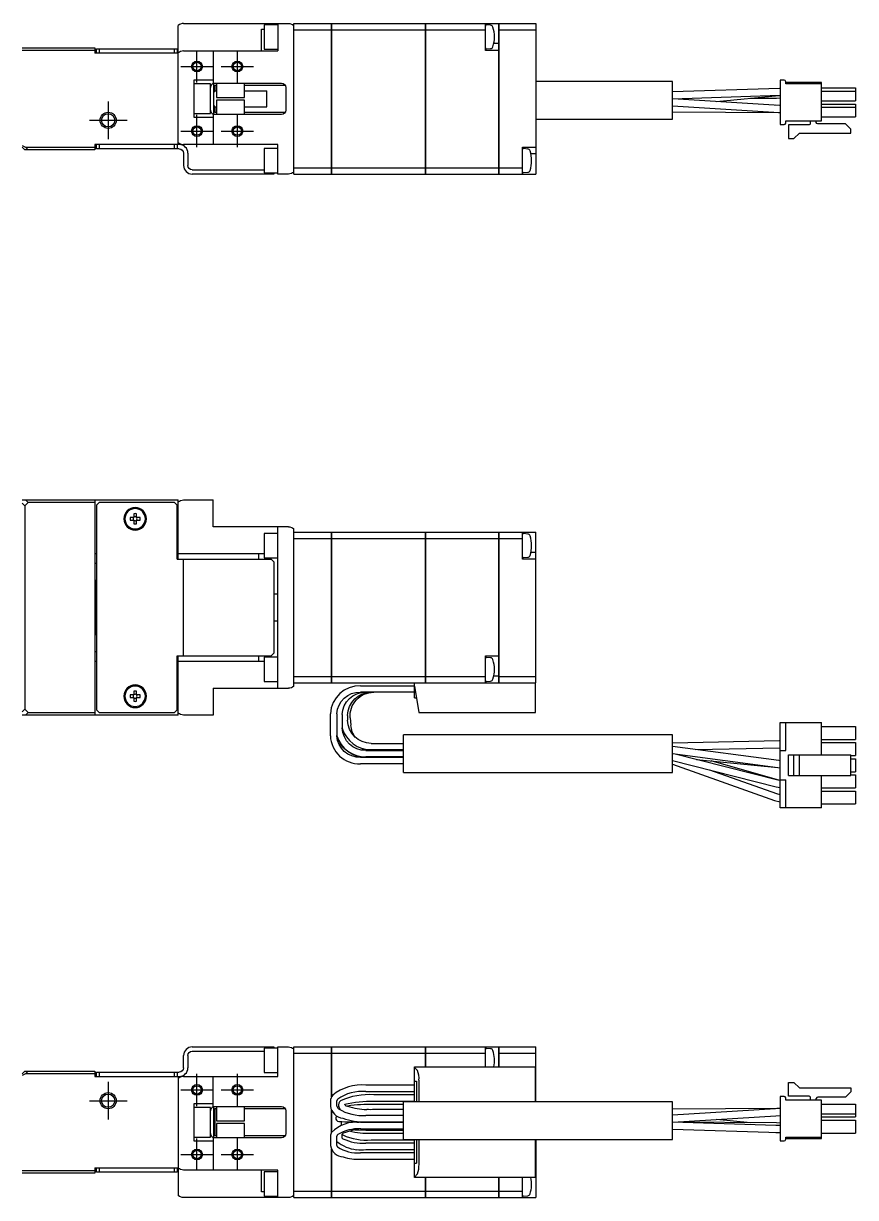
# Model space of a CAD drawing. Extents: x 0 to 725, y -8 to 228.
# Drawn here: x 181.1 to 335.7, y 10 to 228.2 of the extents above; entities that cross this region are included whole.
import ezdxf

# ---------------------------------------------------------------- set-up
doc = ezdxf.new("R2010")
doc.units = 0
doc.header["$LTSCALE"] = 0.5
doc.linetypes.add('CENTER', pattern=[50.8, 31.75, -6.35, 6.35, -6.35])
for name, color, linetype in [('MSM_CENTER', 1, 'CENTER'), ('MSM_CONTINUOUS', 7, 'CONTINUOUS'), ('MSM_NARROW', 5, 'CONTINUOUS')]:
    doc.layers.add(name, color=color, linetype=linetype)

msp = doc.modelspace()

# ---------------------------------------------------------------- linework, layer by layer
at = {"layer": 'MSM_CENTER'}
for p, q in [((213.33, 217.25), (213.33, 223.25)), ((220.83, 217.25), (220.83, 223.25)), ((210.33, 220.25), (216.33, 220.25)), ((217.83, 220.25), (223.83, 220.25)), ((196.83, 213.75), (196.83, 206.75)), ((193.33, 210.25), (200.33, 210.25)), ((213.33, 205.25), (213.33, 211.25)), ((220.83, 205.25), (220.83, 211.25)), ((210.33, 208.25), (216.33, 208.25)), ((217.83, 208.25), (223.83, 208.25)), ((213.33, 27), (213.33, 33)), ((220.83, 27), (220.83, 33)), ((196.83, 31.5), (196.83, 24.5)), ((210.33, 30), (216.33, 30)), ((217.83, 30), (223.83, 30)), ((193.33, 28), (200.33, 28)), ((213.33, 15), (213.33, 21)), ((220.83, 15), (220.83, 21)), ((210.33, 18), (216.33, 18)), ((217.83, 18), (223.83, 18))]:
    msp.add_line(p, q, dxfattribs=at)
at = {"layer": 'MSM_CONTINUOUS'}
for p, q in [((209.83, 222.77), (209.83, 227.87)), ((210.83, 228.25), (230.33, 228.25)), ((225.33, 227.2), (225.83, 227.2)), ((225.33, 223.15), (225.33, 227.2)), ((225.83, 228), (225.83, 223.5)), ((228.33, 228), (225.83, 228)), ((228.33, 228.25), (228.33, 223.15)), ((231.33, 200.25), (231.33, 228.25)), ((231.33, 228.25), (238.32, 228.25)), ((231.33, 227.09), (238.32, 227.09)), ((238.32, 200.25), (238.32, 228.25)), ((238.33, 228.24), (238.32, 228.24)), ((238.33, 227.08), (238.32, 227.08)), ((238.33, 228.25), (238.33, 200.25)), ((238.33, 228.25), (255.82, 228.25)), ((238.33, 227.09), (255.82, 227.09)), ((255.82, 200.25), (255.82, 228.25)), ((255.83, 228.24), (255.82, 228.24)), ((255.83, 227.08), (255.82, 227.08)), ((255.83, 228.25), (255.83, 200.25)), ((255.83, 228.25), (269.43, 228.25)), ((255.83, 227.09), (266.93, 227.09)), ((266.93, 223.25), (266.93, 228.25)), ((267.91, 227.91), (267.15, 227.98)), ((269.43, 200.25), (269.43, 228.25)), ((269.43, 228.24), (269.44, 228.24)), ((269.43, 227.08), (269.44, 227.08)), ((269.44, 228.25), (269.44, 200.25)), ((269.44, 228.25), (276.33, 228.25)), ((269.44, 227.09), (276.33, 227.09)), ((276.33, 228.25), (276.33, 200.25)), ((180.83, 223.75), (194.33, 223.75)), ((194.33, 223.25), (180.83, 223.25)), ((194.33, 223.75), (194.33, 222.75)), ((209.83, 222.75), (194.33, 222.75)), ((194.63, 222.75), (194.63, 223.55)), ((194.63, 223.55), (209.63, 223.55)), ((195.13, 223.55), (195.13, 222.75)), ((209.13, 222.75), (209.13, 223.55)), ((209.63, 223.55), (209.63, 222.75)), ((209.83, 205.75), (209.83, 222.75)), ((210.83, 223.15), (228.33, 223.15)), ((216.33, 223.15), (216.33, 217.12)), ((225.83, 223.5), (228.33, 223.5)), ((269.43, 223.25), (266.93, 223.25)), ((267.15, 223.52), (267.91, 223.59)), ((269.43, 224.5), (268.5, 224.5)), ((212.83, 217.75), (216.33, 217.75)), ((212.83, 210.75), (212.83, 217.75)), ((215.83, 217), (212.83, 217)), ((215.83, 211.5), (215.83, 217)), ((216.33, 217.12), (216.42, 217.12)), ((216.34, 217.1), (216.42, 217.12)), ((216.43, 211.37), (216.43, 217.13)), ((216.63, 216.75), (216.43, 216.55)), ((216.63, 217.15), (229.03, 217.15)), ((216.63, 216.75), (216.63, 215.75)), ((216.93, 216.75), (216.63, 216.75)), ((216.93, 217.15), (216.93, 214.5)), ((222.13, 214.5), (222.13, 217.15)), ((229.72, 216.75), (222.13, 216.75)), ((229.83, 216.35), (229.83, 212.15)), ((301.73, 217.48), (276.33, 217.48)), ((301.73, 210.48), (301.73, 217.48)), ((321.61, 216.19), (301.73, 215.55)), ((321.73, 216.2), (321.61, 216.19)), ((322.45, 217.72), (321.73, 217.72)), ((321.73, 217.72), (321.73, 209.44)), ((322.75, 217.01), (322.75, 217.42)), ((329.38, 217.26), (322.75, 217.26)), ((329.38, 217.01), (322.75, 217.01)), ((329.38, 210.15), (329.38, 217.26)), ((329.38, 216.28), (335.73, 216.28)), ((335.73, 216.28), (335.73, 213.88)), ((216.43, 215.38), (216.63, 215.75)), ((216.63, 215.75), (216.93, 215.75)), ((216.93, 214.5), (222.13, 214.5)), ((216.93, 214), (216.93, 211.35)), ((222.13, 214), (216.93, 214)), ((222.13, 215.75), (226.33, 215.75)), ((222.13, 211.35), (222.13, 214)), ((226.33, 212.75), (226.33, 215.75)), ((301.73, 214.25), (321.66, 214.9)), ((321.61, 213.01), (301.75, 214.25)), ((309.88, 213.74), (321.45, 214.87)), ((316.21, 214.36), (321.06, 214.39)), ((321.06, 214.39), (321.73, 214.4)), ((321.45, 214.87), (321.73, 214.89)), ((321.66, 214.9), (321.73, 214.9)), ((329.38, 215.68), (335.73, 215.68)), ((216.63, 212.75), (216.43, 213.12)), ((216.43, 211.95), (216.63, 211.75)), ((216.63, 212.75), (216.63, 211.75)), ((216.63, 212.75), (216.93, 212.75)), ((216.63, 211.75), (216.93, 211.75)), ((222.13, 212.75), (226.33, 212.75)), ((222.13, 211.75), (229.72, 211.75)), ((301.73, 212.95), (321.53, 211.71)), ((301.73, 211.85), (321.4, 211.7)), ((321.73, 213.01), (320.95, 213.05)), ((321.53, 211.71), (321.73, 211.7)), ((321.73, 213), (321.61, 213.01)), ((329.38, 213.88), (335.73, 213.88)), ((329.38, 213.28), (335.73, 213.28)), ((329.38, 212.68), (335.73, 212.68)), ((335.73, 213.28), (335.73, 210.88)), ((212.83, 211.5), (215.83, 211.5)), ((216.33, 210.75), (212.83, 210.75)), ((216.33, 211.38), (216.33, 205.75)), ((216.33, 211.38), (216.42, 211.38)), ((216.42, 211.38), (216.34, 211.41)), ((229.03, 211.35), (216.63, 211.35)), ((276.33, 210.48), (301.73, 210.48)), ((321.4, 211.7), (321.73, 211.7)), ((322.75, 210.15), (329.38, 210.15)), ((322.75, 209.74), (322.75, 210.15)), ((327.28, 210.15), (327.28, 209.55)), ((328.43, 209.87), (328.43, 210.15)), ((333.84, 209.59), (328.71, 209.59)), ((329.38, 210.88), (335.73, 210.88)), ((334.84, 208.59), (333.84, 209.59)), ((321.73, 209.44), (322.45, 209.44)), ((327.13, 209.4), (323.28, 209.4)), ((323.28, 209.4), (323.28, 206.87)), ((324.28, 206.87), (325.3, 207.89)), ((325.3, 207.89), (334.84, 207.89)), ((334.84, 207.89), (334.84, 208.59)), ((180.83, 205.56), (181.44, 205.25)), ((181.33, 204.75), (180.83, 205.25)), ((181.44, 205.25), (194.33, 205.25)), ((181.44, 205.25), (181.94, 204.75)), ((210.03, 205.75), (194.33, 205.75)), ((194.33, 205.75), (194.33, 204.75)), ((194.63, 204.95), (194.63, 205.75)), ((195.13, 205.75), (195.13, 204.95)), ((209.13, 204.95), (209.13, 205.75)), ((209.63, 205.75), (209.63, 204.95)), ((228.33, 205.75), (210.83, 205.75)), ((228.33, 200.25), (228.33, 205.75)), ((273.83, 200.25), (273.83, 205.25)), ((273.83, 205.25), (276.33, 205.25)), ((323.28, 206.87), (324.28, 206.87)), ((194.33, 204.75), (181.33, 204.75)), ((210.03, 204.95), (194.63, 204.95)), ((210.83, 204.15), (210.83, 201.85)), ((211.63, 204.15), (211.63, 201.85)), ((225.83, 205), (225.83, 200.5)), ((228.33, 205), (225.83, 205)), ((274.8, 204.91), (274.04, 204.98)), ((276.33, 204), (275.39, 204)), ((212.43, 201.05), (225.83, 201.05)), ((231.33, 201.4), (238.32, 201.4)), ((238.33, 201.41), (238.32, 201.41)), ((238.33, 201.4), (255.82, 201.4)), ((255.83, 201.41), (255.82, 201.41)), ((255.83, 201.4), (269.43, 201.4)), ((269.43, 201.41), (269.44, 201.41)), ((269.44, 201.4), (273.83, 201.4)), ((227.63, 200.25), (212.43, 200.25)), ((225.83, 200.5), (228.33, 200.5)), ((227.13, 200.25), (227.13, 200.5)), ((227.63, 200.5), (227.63, 200.25)), ((230.33, 200.25), (228.33, 200.25)), ((231.33, 200.25), (238.32, 200.25)), ((238.33, 200.26), (238.32, 200.26)), ((238.33, 200.25), (255.82, 200.25)), ((255.83, 200.26), (255.82, 200.26)), ((255.83, 200.25), (269.43, 200.25)), ((269.43, 200.26), (269.44, 200.26)), ((269.44, 200.25), (276.33, 200.25)), ((274.04, 200.52), (274.8, 200.59)), ((180.83, 139.68), (209.83, 139.68)), ((181.33, 138.56), (180.83, 139.06)), ((181.94, 139.18), (181.33, 138.56)), ((181.33, 138.56), (181.33, 100.79)), ((181.44, 139.68), (181.94, 139.18)), ((194.33, 139.18), (181.94, 139.18)), ((194.33, 139.68), (194.33, 99.68)), ((195.13, 139.18), (194.63, 138.68)), ((194.63, 138.68), (194.63, 100.68)), ((209.13, 139.18), (195.13, 139.18)), ((209.63, 138.68), (209.13, 139.18)), ((209.63, 128.68), (209.63, 138.68)), ((209.83, 128.68), (209.83, 139.68)), ((210.83, 139.68), (216.33, 139.68)), ((216.33, 134.68), (216.33, 139.68)), ((201.59, 136.42), (200.91, 136.42)), ((200.91, 135.94), (201.59, 135.94)), ((201.59, 137.1), (201.59, 136.42)), ((201.59, 135.94), (201.59, 135.26)), ((202.07, 136.42), (202.07, 137.1)), ((202.75, 136.42), (202.07, 136.42)), ((202.07, 135.26), (202.07, 135.94)), ((202.07, 135.94), (202.75, 135.94)), ((230.33, 134.68), (216.33, 134.68)), ((225.83, 133.43), (225.83, 128.93)), ((228.33, 133.43), (225.83, 133.43)), ((228.33, 104.68), (228.33, 134.68)), ((231.33, 105.06), (231.33, 134.29)), ((231.33, 133.68), (238.32, 133.68)), ((238.32, 105.68), (238.32, 133.68)), ((238.33, 133.67), (238.32, 133.67)), ((238.33, 133.68), (238.33, 105.68)), ((238.33, 133.68), (255.82, 133.68)), ((255.82, 105.68), (255.82, 133.68)), ((255.83, 133.67), (255.82, 133.67)), ((255.83, 133.68), (255.83, 105.68)), ((255.83, 133.68), (269.43, 133.68)), ((269.43, 105.68), (269.43, 133.68)), ((269.43, 133.67), (269.44, 133.67)), ((269.44, 133.68), (269.44, 105.68)), ((269.44, 133.68), (276.33, 133.68)), ((273.83, 128.68), (273.83, 133.68)), ((274.8, 133.34), (274.04, 133.41)), ((276.33, 105.68), (276.33, 133.68)), ((231.33, 132.52), (238.32, 132.52)), ((238.33, 132.52), (238.32, 132.52)), ((238.33, 132.52), (255.82, 132.52)), ((255.83, 132.52), (255.82, 132.52)), ((255.83, 132.52), (269.43, 132.52)), ((269.43, 132.52), (269.44, 132.52)), ((269.44, 132.52), (273.83, 132.52)), ((194.63, 129.68), (194.33, 129.68)), ((225.83, 129.68), (209.63, 129.68)), ((224.83, 128.68), (224.83, 129.68)), ((225.83, 128.93), (228.33, 128.93)), ((274.04, 128.95), (274.8, 129.01)), ((276.33, 129.93), (275.39, 129.93)), ((194.33, 127.93), (194.63, 127.93)), ((209.63, 128.68), (227.13, 128.68)), ((210.83, 110.68), (210.83, 128.68)), ((227.63, 128.18), (227.13, 128.68)), ((227.63, 128.18), (227.63, 111.18)), ((276.33, 128.68), (273.83, 128.68)), ((194.53, 124.68), (194.33, 124.48)), ((194.53, 124.68), (194.53, 114.68)), ((194.63, 124.68), (194.53, 124.68)), ((228.33, 122.18), (227.63, 122.18)), ((227.63, 117.18), (228.33, 117.18)), ((194.33, 114.88), (194.53, 114.68)), ((194.53, 114.68), (194.63, 114.68)), ((194.63, 111.43), (194.33, 111.43)), ((194.33, 109.68), (194.63, 109.68)), ((209.63, 100.68), (209.63, 110.68)), ((209.63, 110.68), (227.13, 110.68)), ((209.63, 109.68), (225.83, 109.68)), ((209.83, 99.68), (209.83, 110.68)), ((224.83, 109.68), (224.83, 110.68)), ((225.83, 110.43), (225.83, 105.93)), ((228.33, 110.43), (225.83, 110.43)), ((227.13, 110.68), (227.63, 111.18)), ((266.93, 105.68), (266.93, 110.68)), ((266.93, 110.68), (269.43, 110.68)), ((267.91, 110.34), (267.15, 110.41)), ((225.83, 105.93), (228.33, 105.93)), ((231.33, 106.83), (238.32, 106.83)), ((231.33, 105.68), (238.32, 105.68)), ((238.33, 106.83), (238.32, 106.83)), ((238.33, 105.69), (238.32, 105.69)), ((238.33, 106.83), (255.82, 106.83)), ((238.33, 105.68), (276.33, 105.68)), ((243.73, 105.13), (253.73, 105.13)), ((253.73, 102.88), (253.73, 105.68)), ((253.73, 105.08), (254.59, 100.18)), ((255.83, 106.83), (255.82, 106.83)), ((255.83, 105.69), (255.82, 105.69)), ((255.83, 106.83), (266.93, 106.83)), ((267.15, 105.95), (267.91, 106.01)), ((269.43, 106.93), (268.5, 106.93)), ((269.43, 106.83), (269.44, 106.83)), ((269.43, 105.69), (269.44, 105.69)), ((269.44, 106.83), (276.33, 106.83)), ((276.23, 100.18), (276.23, 105.68)), ((201.59, 103.42), (200.91, 103.42)), ((200.91, 102.94), (201.59, 102.94)), ((201.59, 104.1), (201.59, 103.42)), ((201.59, 102.94), (201.59, 102.26)), ((202.07, 103.42), (202.07, 104.1)), ((202.75, 103.42), (202.07, 103.42)), ((202.07, 102.26), (202.07, 102.94)), ((202.07, 102.94), (202.75, 102.94)), ((216.33, 104.68), (216.33, 99.68)), ((216.33, 104.68), (230.33, 104.68)), ((253.73, 103.93), (243.73, 103.93)), ((246.21, 103.93), (245.97, 103.92)), ((253.73, 102.88), (254.12, 102.88)), ((180.83, 100.29), (181.33, 100.79)), ((181.33, 100.79), (181.94, 100.18)), ((194.63, 100.68), (195.13, 100.18)), ((209.13, 100.18), (209.63, 100.68)), ((209.83, 99.68), (180.83, 99.68)), ((181.94, 100.18), (181.44, 99.68)), ((181.94, 100.18), (194.33, 100.18)), ((195.13, 100.18), (209.13, 100.18)), ((216.33, 99.68), (210.83, 99.68)), ((238.13, 95.83), (238.13, 99.92)), ((239.33, 99.92), (239.33, 95.83)), ((240.33, 99.77), (240.33, 97.29)), ((241.33, 99.62), (241.33, 98.74)), ((241.8, 99.16), (241.93, 97.78)), ((254.59, 100.18), (276.23, 100.18)), ((321.73, 82.43), (321.73, 98.28)), ((321.73, 98.28), (329.38, 98.28)), ((322.75, 93.09), (322.75, 98.28)), ((329.38, 92.29), (329.38, 98.28)), ((329.38, 97.56), (335.73, 97.56)), ((335.73, 97.56), (335.73, 95.16)), ((239.34, 95.83), (239.33, 95.87)), ((245.73, 94.43), (251.73, 94.43)), ((251.73, 89.03), (251.73, 96.03)), ((301.73, 96.03), (251.73, 96.03)), ((301.73, 89.03), (301.73, 96.03)), ((321.62, 94.87), (301.73, 94.48)), ((321.73, 94.88), (321.55, 94.87)), ((321.73, 94.88), (321.62, 94.87)), ((329.38, 95.16), (335.73, 95.16)), ((329.38, 94.56), (335.73, 94.56)), ((335.73, 94.56), (335.73, 92.16)), ((243.73, 91.83), (251.73, 91.83)), ((244.02, 93.28), (243.99, 93.29)), ((243.99, 93.29), (244.02, 93.28)), ((244.73, 93.23), (244.02, 93.28)), ((244.02, 93.28), (245.23, 93.13)), ((251.73, 93.23), (244.73, 93.23)), ((244.73, 93.13), (251.73, 93.13)), ((251.73, 91.93), (244.73, 91.93)), ((321.49, 91.21), (301.73, 93.83)), ((301.73, 92.52), (321.32, 89.93)), ((321.29, 87.61), (301.95, 92.49)), ((306.03, 93.26), (321.58, 93.57)), ((321.58, 93.57), (321.73, 93.58)), ((321.73, 93.09), (322.75, 93.09)), ((323.28, 88.43), (323.28, 92.29)), ((323.28, 92.29), (334.84, 92.29)), ((324.28, 88.43), (324.28, 92.29)), ((325.3, 88.43), (325.3, 92.29)), ((334.84, 88.43), (334.84, 92.29)), ((334.84, 92.16), (335.73, 92.16)), ((251.73, 90.63), (243.73, 90.63)), ((301.73, 91.21), (320.97, 86.35)), ((301.73, 90.54), (320.7, 83.8)), ((306.15, 91.43), (321.32, 89.91)), ((321.24, 87.64), (308.91, 91.15)), ((321.32, 89.93), (321.73, 89.89)), ((321.32, 89.91), (321.73, 89.88)), ((321.73, 91.19), (321.49, 91.21)), ((334.84, 91.56), (335.73, 91.56)), ((335.73, 91.56), (335.73, 89.16)), ((251.73, 89.03), (301.73, 89.03)), ((321.13, 85.03), (308.66, 89.46)), ((321.73, 87.53), (321.24, 87.64)), ((321.73, 87.52), (321.29, 87.61)), ((321.73, 87.63), (322.75, 87.63)), ((322.75, 82.43), (322.75, 87.63)), ((323.28, 88.43), (334.84, 88.43)), ((329.38, 82.43), (329.38, 88.43)), ((334.84, 89.16), (335.73, 89.16)), ((334.84, 88.56), (335.73, 88.56)), ((335.73, 88.56), (335.73, 86.16)), ((320.97, 86.35), (321.73, 86.21)), ((329.38, 86.16), (335.73, 86.16)), ((329.38, 85.56), (335.73, 85.56)), ((335.73, 85.56), (335.73, 83.16)), ((320.69, 83.81), (321.73, 83.54)), ((320.7, 83.8), (321.73, 83.54)), ((321.73, 84.86), (321.13, 85.03)), ((329.38, 83.16), (335.73, 83.16)), ((329.38, 82.43), (321.73, 82.43)), ((212.43, 38), (227.63, 38)), ((212.43, 37.2), (225.83, 37.2)), ((225.83, 37.75), (225.83, 33.25)), ((228.33, 37.75), (225.83, 37.75)), ((227.13, 37.75), (227.13, 38)), ((227.63, 38), (227.63, 37.75)), ((228.33, 38), (230.33, 38)), ((228.33, 32.5), (228.33, 38)), ((231.33, 10), (231.33, 38)), ((231.33, 38), (238.32, 38)), ((238.32, 28.71), (238.32, 38)), ((238.33, 37.99), (238.32, 37.99)), ((238.33, 38), (238.33, 28.73)), ((238.33, 38), (255.82, 38)), ((255.82, 34.3), (255.82, 38)), ((255.83, 37.99), (255.82, 37.99)), ((255.83, 38), (269.43, 38)), ((255.83, 38), (255.83, 34.3)), ((266.93, 34.3), (266.93, 38)), ((267.91, 37.66), (267.15, 37.73)), ((269.43, 34.3), (269.43, 38)), ((269.43, 37.99), (269.44, 37.99)), ((269.44, 38), (269.44, 34.3)), ((269.44, 38), (276.33, 38)), ((276.33, 27.77), (276.33, 38)), ((210.83, 34.1), (210.83, 36.4)), ((211.63, 36.4), (211.63, 34.1)), ((231.33, 36.85), (238.32, 36.85)), ((238.33, 36.85), (238.32, 36.85)), ((238.33, 36.85), (255.82, 36.85)), ((255.83, 36.85), (255.82, 36.85)), ((255.83, 36.85), (266.93, 36.85)), ((269.43, 36.85), (269.44, 36.85)), ((269.44, 36.85), (276.33, 36.85)), ((180.83, 33), (181.33, 33.5)), ((181.44, 33), (180.83, 32.69)), ((181.33, 33.5), (194.33, 33.5)), ((181.94, 33.5), (181.44, 33)), ((194.33, 33), (181.44, 33)), ((194.33, 33.5), (194.33, 32.5)), ((194.63, 32.5), (194.63, 33.3)), ((194.63, 33.3), (210.03, 33.3)), ((195.13, 33.3), (195.13, 32.5)), ((209.13, 32.5), (209.13, 33.3)), ((209.63, 33.3), (209.63, 32.5)), ((225.83, 33.25), (228.33, 33.25)), ((253.73, 34.3), (276.23, 34.3)), ((253.73, 27.77), (253.73, 34.3)), ((253.73, 34.19), (254.33, 33.59)), ((276.23, 27.77), (276.23, 34.3)), ((194.33, 32.5), (210.03, 32.5)), ((209.83, 32.5), (209.83, 15.5)), ((210.83, 32.5), (228.33, 32.5)), ((216.33, 26.87), (216.33, 32.5)), ((253.73, 30.9), (244.73, 30.9)), ((253.73, 31.6), (254.12, 31.6)), ((254.12, 31.6), (254.12, 27.77)), ((254.59, 31.82), (254.59, 27.77)), ((323.28, 31.38), (324.28, 31.38)), ((323.28, 28.85), (323.28, 31.38)), ((324.28, 31.38), (325.3, 30.36)), ((244.73, 29.7), (253.73, 29.7)), ((253.73, 29.1), (246.21, 29.1)), ((321.73, 28.81), (321.73, 20.53)), ((322.45, 28.81), (321.73, 28.81)), ((322.75, 28.1), (322.75, 28.51)), ((327.13, 28.85), (323.28, 28.85)), ((325.3, 30.36), (334.84, 30.36)), ((327.28, 28.7), (327.28, 28.1)), ((328.43, 28.1), (328.43, 28.38)), ((333.84, 28.66), (328.71, 28.66)), ((334.84, 29.66), (333.84, 28.66)), ((334.84, 30.36), (334.84, 29.66)), ((212.83, 27.5), (216.33, 27.5)), ((212.83, 20.5), (212.83, 27.5)), ((215.83, 26.75), (212.83, 26.75)), ((215.83, 21.25), (215.83, 26.75)), ((216.33, 26.87), (216.42, 26.87)), ((216.34, 26.85), (216.42, 26.87)), ((216.43, 21.12), (216.43, 26.88)), ((216.63, 26.5), (216.43, 26.3)), ((216.63, 26.9), (229.03, 26.9)), ((216.63, 26.5), (216.63, 21.5)), ((216.93, 26.5), (216.63, 26.5)), ((216.93, 26.9), (216.93, 24.25)), ((222.13, 24.25), (222.13, 26.9)), ((229.72, 26.5), (222.13, 26.5)), ((238.13, 27.95), (238.13, 27)), ((238.32, 22.1), (238.32, 26.35)), ((238.33, 26.32), (238.33, 22.12)), ((239.33, 26.98), (239.33, 27.95)), ((239.65, 26.96), (239.66, 26.92)), ((239.66, 26.92), (239.74, 26.72)), ((240.85, 27.17), (240.79, 27.33)), ((251.73, 27.3), (246.19, 27.3)), ((246.21, 27.9), (253.73, 27.9)), ((246.31, 26.35), (246.27, 26.35)), ((251.73, 26.35), (246.28, 26.35)), ((251.73, 20.77), (251.73, 27.77)), ((301.73, 27.77), (251.73, 27.77)), ((301.73, 20.77), (301.73, 27.77)), ((321.4, 26.55), (301.73, 26.4)), ((320.87, 26.5), (301.73, 25.3)), ((321.73, 26.54), (320.87, 26.5)), ((321.73, 26.55), (321.12, 26.55)), ((321.73, 26.55), (321.4, 26.55)), ((329.38, 28.1), (322.75, 28.1)), ((329.38, 20.99), (329.38, 28.1)), ((329.38, 27.37), (335.73, 27.37)), ((335.73, 27.37), (335.73, 24.97)), ((216.93, 24.25), (222.13, 24.25)), ((229.83, 26.1), (229.83, 21.9)), ((239.17, 24.99), (239.13, 24.79)), ((239.29, 25.17), (239.17, 24.99)), ((240.13, 24.13), (240.13, 24.08)), ((240.13, 24.08), (240.13, 23.67)), ((251.73, 25.25), (244.73, 25.25)), ((244.73, 24.05), (251.73, 24.05)), ((301.75, 24), (320.95, 25.2)), ((316.21, 23.89), (309.88, 24.51)), ((320.95, 25.2), (321.73, 25.24)), ((329.38, 25.57), (335.73, 25.57)), ((329.38, 24.97), (335.73, 24.97)), ((329.38, 24.37), (335.73, 24.37)), ((335.73, 24.37), (335.73, 21.97)), ((216.93, 23.75), (216.93, 21.1)), ((222.13, 23.75), (216.93, 23.75)), ((222.13, 21.1), (222.13, 23.75)), ((240.13, 23.67), (240.13, 23.64)), ((240.13, 23.64), (240.18, 23.41)), ((242.67, 22.57), (244.73, 22.5)), ((251.73, 23.95), (243.73, 23.95)), ((243.73, 22.75), (251.73, 22.75)), ((244.73, 22.5), (251.73, 22.5)), ((251.73, 21.9), (245.73, 21.9)), ((320.94, 23.38), (301.73, 24)), ((301.73, 22.7), (321.61, 22.06)), ((321.06, 23.86), (301.75, 24)), ((320.89, 22.08), (321.73, 22.06)), ((321.73, 23.36), (320.94, 23.38)), ((321.73, 23.85), (321.06, 23.86)), ((321.61, 22.06), (321.73, 22.05)), ((329.38, 21.97), (335.73, 21.97)), ((212.83, 21.25), (215.83, 21.25)), ((216.33, 20.5), (212.83, 20.5)), ((216.33, 21.13), (216.33, 15.1)), ((216.33, 21.13), (216.42, 21.13)), ((216.42, 21.13), (216.34, 21.16)), ((216.43, 21.7), (216.63, 21.5)), ((216.63, 21.5), (216.93, 21.5)), ((229.03, 21.1), (216.63, 21.1)), ((222.13, 21.5), (229.72, 21.5)), ((238.13, 21.4), (238.13, 19.65)), ((239.33, 19.65), (239.33, 21.4)), ((240.33, 21.06), (240.33, 21.79)), ((253.73, 20.1), (244.73, 20.1)), ((245.73, 20.7), (253.73, 20.7)), ((251.73, 20.77), (301.73, 20.77)), ((253.73, 13.7), (253.73, 20.77)), ((254.12, 20.77), (254.12, 16.4)), ((254.59, 20.77), (254.59, 16.18)), ((276.23, 13.7), (276.23, 20.77)), ((276.33, 20.77), (276.33, 10)), ((321.73, 20.53), (322.45, 20.53)), ((322.75, 21.24), (329.38, 21.24)), ((322.75, 20.83), (322.75, 21.24)), ((322.75, 20.99), (329.38, 20.99)), ((238.32, 10), (238.32, 19.05)), ((238.33, 19.03), (238.33, 10)), ((253.73, 18.3), (243.73, 18.3)), ((244.73, 18.9), (253.73, 18.9)), ((194.33, 15.5), (209.83, 15.5)), ((194.33, 15.5), (194.33, 14.5)), ((194.63, 14.7), (194.63, 15.5)), ((195.13, 15.5), (195.13, 14.7)), ((209.13, 14.7), (209.13, 15.5)), ((209.63, 15.5), (209.63, 14.7)), ((209.83, 15.48), (209.83, 10.38)), ((243.73, 17.1), (253.73, 17.1)), ((253.73, 16.4), (254.12, 16.4)), ((180.83, 15), (194.33, 15)), ((194.33, 14.5), (180.83, 14.5)), ((209.63, 14.7), (194.63, 14.7)), ((228.33, 15.1), (210.83, 15.1)), ((225.33, 11.05), (225.33, 15.1)), ((225.83, 14.75), (225.83, 10.25)), ((228.33, 14.75), (225.83, 14.75)), ((228.33, 10), (228.33, 15.1)), ((254.33, 14.41), (253.73, 13.81)), ((276.23, 13.7), (253.73, 13.7)), ((255.82, 10), (255.82, 13.7)), ((255.83, 13.7), (255.83, 10)), ((269.43, 10), (269.43, 13.7)), ((269.44, 13.7), (269.44, 10)), ((273.83, 10), (273.83, 13.7)), ((276.23, 13.75), (276.33, 13.75)), ((225.83, 11.05), (225.33, 11.05)), ((231.33, 11.15), (238.32, 11.15)), ((238.33, 11.16), (238.32, 11.16)), ((238.33, 11.15), (255.82, 11.15)), ((255.83, 11.16), (255.82, 11.16)), ((255.83, 11.15), (269.43, 11.15)), ((269.43, 11.16), (269.44, 11.16)), ((269.44, 11.15), (273.83, 11.15)), ((230.33, 10), (210.83, 10)), ((225.83, 10.25), (228.33, 10.25)), ((231.33, 10), (238.32, 10)), ((238.33, 10.01), (238.32, 10.01)), ((238.33, 10), (255.82, 10)), ((255.83, 10.01), (255.82, 10.01)), ((255.83, 10), (269.43, 10)), ((269.43, 10.01), (269.44, 10.01)), ((269.44, 10), (276.33, 10)), ((274.04, 10.27), (274.8, 10.34))]:
    msp.add_line(p, q, dxfattribs=at)
for centre, radius in [((213.33, 220.25), 0.783), ((220.83, 220.25), 0.783), ((196.83, 210.25), 1.23), ((213.33, 208.25), 0.783), ((220.83, 208.25), 0.783), ((213.33, 30), 0.783), ((220.83, 30), 0.783), ((196.83, 28), 1.23), ((213.33, 18), 0.783), ((220.83, 18), 0.783)]:
    msp.add_circle(centre, radius, dxfattribs=at)
at = {"layer": 'MSM_CONTINUOUS', "extrusion": (0, 0, -1)}
for centre, radius in [((-201.83, 136.18), 2.1), ((-201.83, 136.18), 1.9), ((-201.83, 103.18), 2.1), ((-201.83, 103.18), 1.9)]:
    msp.add_circle(centre, radius, dxfattribs=at)
at = {"layer": 'MSM_CONTINUOUS'}
for centre, radius, start, end in [((210.83, 226.75), 1.5, 90, 131.8103), ((267.13, 227.78), 0.2, 85, 180), ((267.87, 227.42), 0.5, 17.6292, 85), ((262.63, 225.75), 6, 342.3708, 17.6292), ((210.83, 221.65), 1.5, 90, 131.8103), ((267.13, 223.72), 0.2, 180, 275), ((267.87, 224.08), 0.5, 275, 342.3708), ((216.63, 216.35), 0.8, 111.0178, 180.0007), ((322.45, 217.42), 0.3, 360, 90), ((216.63, 212.15), 0.8, 179.9993, 248.456), ((322.45, 209.74), 0.3, 270, 360), ((210.83, 207.25), 1.5, 228.1897, 270), ((210.03, 204.15), 1.6, 0, 90), ((274.02, 204.78), 0.2, 85, 161.8051), ((274.76, 204.42), 0.5, 17.6292, 85), ((269.52, 202.75), 6, 342.3708, 17.6292), ((212.43, 201.85), 1.6, 180, 270), ((274.76, 201.08), 0.5, 275, 342.3708), ((274.02, 200.72), 0.2, 198.1949, 275), ((201.83, 136.18), 0.95, 165.3667, 194.6333), ((201.83, 136.18), 0.365, 138.8496, 221.1504), ((201.83, 136.18), 0.95, 75.3667, 104.6333), ((201.83, 136.18), 0.365, 48.8496, 131.1504), ((201.83, 136.18), 0.365, 228.8496, 311.1504), ((201.83, 136.18), 0.365, 318.8496, 41.1504), ((201.83, 136.18), 0.95, 345.3667, 14.6333), ((201.83, 136.18), 0.95, 255.3667, 284.6333), ((274.02, 133.21), 0.2, 85, 161.8051), ((274.76, 132.84), 0.5, 17.6292, 85), ((269.52, 131.18), 6, 342.3708, 17.6292), ((274.02, 129.14), 0.2, 198.1949, 275), ((274.76, 129.51), 0.5, 275, 342.3708), ((267.13, 110.21), 0.2, 85, 180), ((267.87, 109.84), 0.5, 17.6292, 85), ((262.63, 108.18), 6, 342.3708, 17.6292), ((243.54, 99.72), 5.41, 87.9657, 177.8137), ((267.13, 106.14), 0.2, 180, 275), ((267.87, 106.51), 0.5, 275, 342.3708), ((201.83, 103.18), 0.95, 165.3667, 194.6333), ((201.83, 103.18), 0.365, 138.8496, 221.1504), ((201.83, 103.18), 0.95, 75.3667, 104.6333), ((201.83, 103.18), 0.365, 48.8496, 131.1504), ((201.83, 103.18), 0.365, 228.8496, 311.1504), ((201.83, 103.18), 0.365, 318.8496, 41.1504), ((201.83, 103.18), 0.95, 345.3667, 14.6333), ((201.83, 103.18), 0.95, 255.3667, 284.6333), ((245.7, 98.81), 5.59, 195.9654, 270.2921), ((243.53, 96.03), 5.41, 182.1273, 272.0933), ((244.65, 97.49), 5.57, 197.3809, 270.7723), ((212.43, 36.4), 1.6, 90, 180), ((267.13, 37.53), 0.2, 85, 180), ((267.87, 37.17), 0.5, 17.6292, 85), ((262.63, 35.5), 6, 348.463, 17.6292), ((210.03, 34.1), 1.6, 270, 0), ((250.09, 32.06), 4.51, 356.9565, 19.8759), ((210.83, 31), 1.5, 90, 131.8103), ((243.97, 22.19), 8.74, 85.0197, 128.3235), ((239.85, 27.92), 1.72, 139.0024, 178.8954), ((243.98, 22.01), 7.72, 84.4381, 125.6687), ((245.29, 16.4), 12.73, 85.8454, 114.6186), ((322.45, 28.51), 0.3, 0, 90), ((327.13, 28.7), 0.15, 0, 90), ((328.71, 28.38), 0.28, 90, 180), ((216.63, 26.1), 0.8, 111.0174, 180.0011), ((240.84, 27.44), 2.75, 189.2724, 261.0568), ((239.95, 27.88), 0.622, 138.9031, 173.0608), ((240.19, 27.19), 0.889, 193.8661, 231.118), ((240.6, 27.21), 0.978, 128.7039, 194.8652), ((244.15, 33.88), 8.65, 238.5524, 273.8561), ((240.86, 27.17), 1.21, 201.8456, 229.7784), ((241.38, 27.83), 0.846, 231.4689, 266.9127), ((245.45, 0.44), 26.87, 88.4238, 98.8516), ((245.55, 40.1), 13.77, 252.1759, 267.1972), ((245.55, 40.1), 13.77, 272.9984, 272.9996), ((239.75, 24.77), 0.622, 178.1145, 264.9417), ((243.45, 94.03), 69.98, 266.9256, 270.5083), ((244.54, 36.98), 12.93, 251.4264, 270.8555), ((216.63, 21.9), 0.802, 180.0987, 248.3566), ((239.58, 21.38), 1.45, 149.5973, 179.5942), ((242.88, 17.57), 6.43, 82.4193, 135.037), ((243.25, 15.64), 7.13, 86.1621, 121.44), ((240.87, 21.38), 0.679, 120.1743, 142.5013), ((245.44, 8.7), 14.15, 96.6571, 110.3054), ((240.69, 20.13), 2.6, 190.5511, 265.471), ((239.8, 21.32), 0.476, 123.7324, 171.3862), ((243.79, 26.1), 7.25, 231.9863, 263.6299), ((239.84, 19.76), 0.517, 191.8582, 224.7596), ((240.56, 21.85), 0.266, 210.6087, 235.589), ((241.25, 21.89), 1.25, 222.2163, 230.9064), ((244.89, 31.63), 10.96, 245.8666, 274.385), ((244.2, 28.8), 8.72, 244.6207, 273.4586), ((322.45, 20.83), 0.3, 270, 0), ((243.22, 25.14), 6.86, 236.8577, 274.2662), ((243.62, 28.49), 11.39, 254.0263, 270.5737), ((243.86, 27.31), 8.45, 264.0847, 275.9153), ((249.97, 15.96), 4.63, 340.4221, 2.7455), ((269.52, 12.5), 6, 342.3708, 11.537), ((274.02, 10.47), 0.2, 198.1949, 275), ((274.76, 10.83), 0.5, 275, 342.3708)]:
    msp.add_arc(centre, radius, start, end, dxfattribs=at)
at = {"layer": 'MSM_CONTINUOUS', "extrusion": (0, 0, -1)}
for centre, radius, start, end in [((-230.33, 226.75), 1.5, 90, 131.8103), ((-216.63, 216.35), 0.8, 74.8734, 90), ((-229.03, 216.35), 0.8, 90, 180), ((-229.03, 212.15), 0.8, 180, 270), ((-216.63, 212.15), 0.8, 270, 285.1266), ((-327.13, 209.55), 0.15, 180, 270), ((-328.71, 209.87), 0.28, 270, 0), ((-210.03, 204.15), 0.8, 90, 180), ((-212.43, 201.85), 0.8, 270, 0), ((-230.33, 201.75), 1.5, 228.1897, 270), ((-210.83, 138.18), 1.5, 48.1897, 90), ((-230.33, 133.18), 1.5, 90, 131.8103), ((-230.33, 106.18), 1.5, 228.1897, 270), ((-243.54, 99.71), 4.22, 2.8542, 92.5704), ((-244.61, 99.64), 4.29, 1.642, 91.5567), ((-245.69, 99.57), 4.36, 0.5892, 90.5857), ((-246.18, 99.54), 4.39, 355.0821, 90.1308), ((-210.83, 101.18), 1.5, 270, 311.8103), ((-245.69, 98.78), 4.36, 269.4314, 359.3937), ((-244.62, 97.41), 4.29, 268.4892, 358.3121), ((-246.28, 98.16), 4.37, 322.9581, 354.9542), ((-243.55, 96.04), 4.22, 267.5064, 357.069), ((-244.62, 97.27), 5.45, 271.1091, 336.0046), ((-212.43, 36.4), 0.8, 0, 90), ((-230.33, 36.5), 1.5, 90, 131.8103), ((-210.03, 34.1), 0.8, 180, 270), ((-216.63, 26.1), 0.8, 74.8734, 90), ((-229.03, 26.1), 0.8, 90, 180), ((-245.79, 5.84), 22.07, 76.9097, 91.0922), ((-245.53, 51.62), 25.29, 268.3223, 271.4809), ((-244.26, 10.56), 13.5, 84.8625, 92.0051), ((-229.03, 21.9), 0.8, 180, 270), ((-245.3, 37.69), 15.8, 268.4424, 283.4128), ((-216.63, 21.9), 0.8, 270, 285.1266), ((-210.83, 16.6), 1.5, 270, 311.8103), ((-210.83, 11.5), 1.5, 270, 311.8103), ((-230.33, 11.5), 1.5, 228.1897, 270)]:
    msp.add_arc(centre, radius, start, end, dxfattribs=at)
at = {"layer": 'MSM_NARROW'}
for centre, radius in [((213.33, 220.25), 1), ((220.83, 220.25), 1), ((196.83, 210.25), 1.5), ((213.33, 208.25), 1), ((220.83, 208.25), 1), ((213.33, 30), 1), ((220.83, 30), 1), ((196.83, 28), 1.5), ((213.33, 18), 1), ((220.83, 18), 1)]:
    msp.add_circle(centre, radius, dxfattribs=at)

doc.saveas('drawing.dxf')
